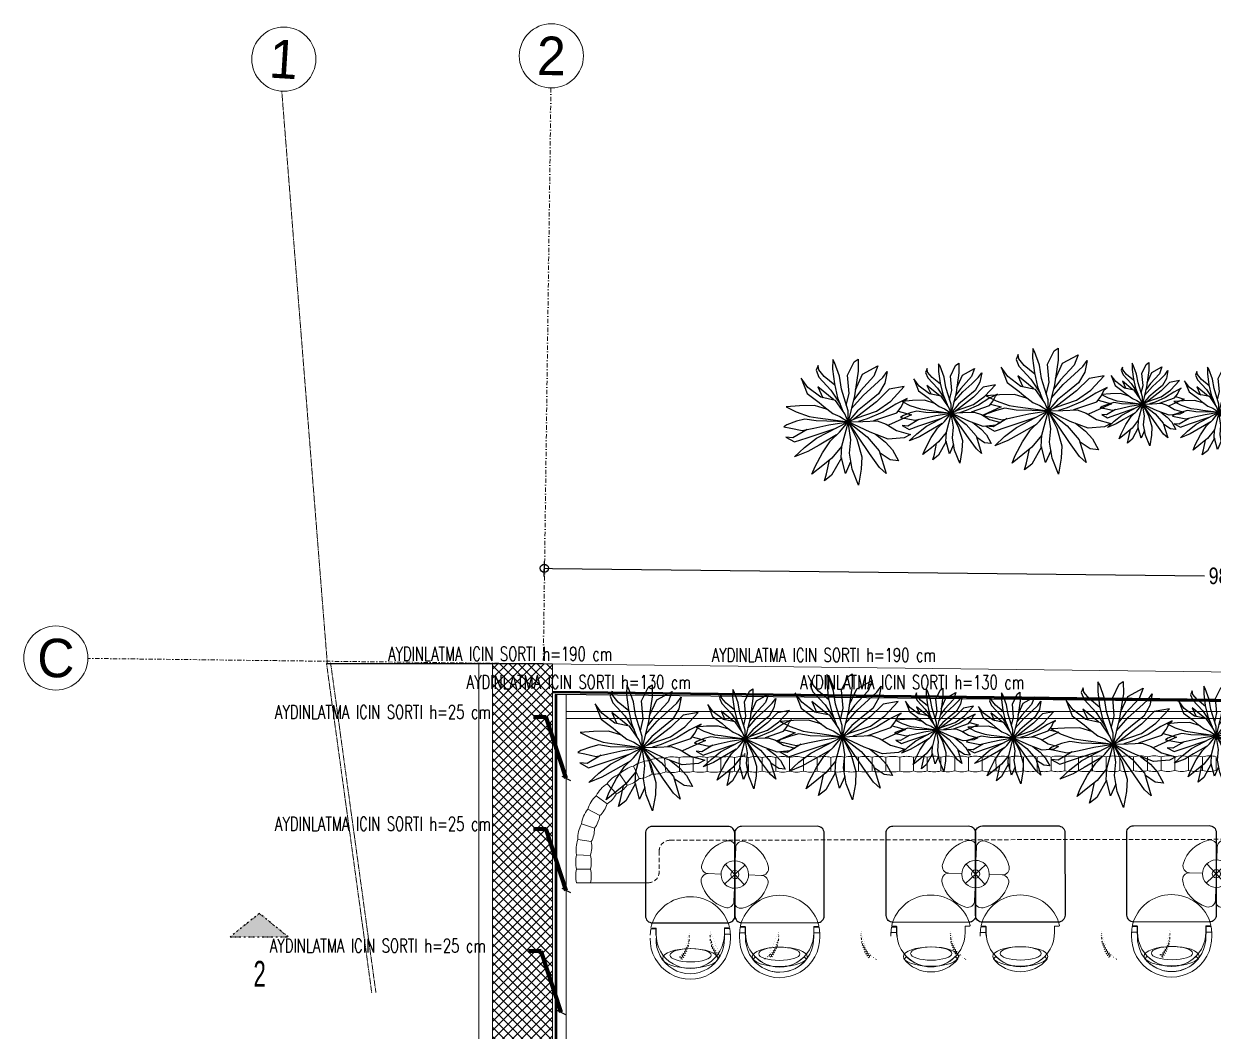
# Model space of a CAD drawing. Header units: millimetres. Extents: x 26282 to 30760, y 1404 to 4574.
# Drawn here: x 26326 to 27190, y 3307 to 4039 of the extents above; entities that cross this region are included whole.
import ezdxf
from ezdxf.enums import TextEntityAlignment as Align

# ---------------------------------------------------------------- set-up
doc = ezdxf.new("R2010")
doc.units = ezdxf.units.MM
doc.header["$LTSCALE"] = 0.25
doc.header["$PDMODE"] = 3
for name, pattern in [('DASHDOT', [25.4, 12.7, -6.35, 0, -6.35]), ('DASHED', [19.05, 12.7, -6.35]), ('DIVIDE', [1.25, 0.5, -0.25, 0, -0.25, 0, -0.25]), ('HIDDEN', [0.375, 0.25, -0.125])]:
    doc.linetypes.add(name, pattern=pattern)
for name, color, linetype, lineweight in [('AB-DUV', 4, 'Continuous', 50), ('AB-KOL', 2, 'Continuous', 30), ('AB-PER', 5, 'Continuous', 20), ('AB-TEF', 34, 'Continuous', 20), ('AKS', 252, 'Continuous', 20), ('BB-OLCUdis', 135, 'Continuous', 20), ('BB-OLCUic', 1, 'Continuous', 20), ('ELC_TEXT (3RDF)', 125, 'Continuous', 15), ('FIBROBETON', 1, 'Continuous', 18), ('FLOOR_MARBLE (3RDF)', 67, 'Continuous', 13), ('FR-detay4', 4, 'Continuous', 20), ('GRİTON-tarama', 252, 'Continuous', 20), ('MERMER GOR (3RDF)', 123, 'Continuous', 13), ('MKAK4', 10, 'DASHDOT', 20), ('Sebe - Aydınlatma', 240, 'Continuous', 18), ('Sebe - Mobilya', 11, 'Continuous', 25), ('Sebe - Mobilya Alçak', 41, 'Continuous', 20), ('SECTION LINE (3RDF)', 40, 'DIVIDE', 25)]:
    doc.layers.add(name, color=color, linetype=linetype, lineweight=lineweight)
doc.layers.add('BOYA (3RDF)', color=151, linetype='Continuous')
doc.layers.add('SIVA (3RDF)', color=181, linetype='Continuous')
doc.layers.add('yesil', color=7, linetype='Continuous', true_color=0x6e7e3e)
doc.styles.add('1-1-dim100', font='swissc.ttf', dxfattribs={"width": 0.75, "height": 25})
doc.styles.add('DR-ölçü', font='GOTHIC.TTF', dxfattribs={"width": 0.8})
doc.styles.add('K-20', font='simplex.shx', dxfattribs={"width": 0.7})
doc.styles.get("Standard").update_dxf_attribs({"font": 'arial.ttf'})
doc.dimstyles.get("Standard").update_dxf_attribs({"dimtxt": 0.18, "dimasz": 0.18, "dimexe": 0.18, "dimexo": 0.0625, "dimgap": 0.09, "dimtad": 0, "dimtih": 1, "dimtoh": 1, "dimdec": 4, "dimzin": 0, "dimdsep": 46, "dimtxsty": 'Standard', "dimcen": 0.09, "dimadec": 0, "dimazin": 0, "dimtfac": 1, "dimtdec": 4, "dimtofl": 0, "dimtmove": 0, "dimatfit": 3, "dimfxl": 1, "dimtolj": 1, "dimtzin": 0, "dimarcsym": 0})
doc.dimstyles.new('STANDARD20', dxfattribs={"dimtxt": 4, "dimasz": 2.5, "dimexe": 2.5, "dimexo": 0.1, "dimgap": 1, "dimtad": 1, "dimdec": 1, "dimdsep": 46, "dimtxsty": 'K-20', "dimblk1": 'OBLIQUE', "dimblk2": 'OBLIQUE', "dimsah": 1, "dimcen": 4.5, "dimdle": 2.5, "dimclrt": 256, "dimadec": 0, "dimazin": 0, "dimtfac": 1, "dimtdec": 1, "dimtix": 1, "dimtmove": 2, "dimatfit": 3, "dimldrblk": 'OBLIQUE', "dimfxl": 1, "dimtolj": 1, "dimarcsym": 0})
pattern_1 = [(180.408392, (3800.6457, -29855.3768), (-1.42283412, -0.83505199), [0.9525, -1.905]), (300.408392, (3800.6457, -29855.3768), (1.4345933, -0.8146845), [0.9525, -1.905]), (240.408392, (3800.6457, -29855.3768), (0.01175918, -1.64973648), [-1.905, 0.9525])]
pattern_2 = [(180.4083925, (-51304.2427, 18285.3123), (-1.422834116, -0.835051987), [0.9525, -1.905]), (300.4083925, (-51304.2427, 18285.3123), (1.434593293, -0.814684497), [0.9525, -1.905]), (240.4083925, (-51304.2427, 18285.3123), (0.011759176, -1.649736484), [-1.905, 0.9525])]

# ---------------------------------------------------------------- blocks, each defined once
blk = doc.blocks.new('_Origin')
at = {"color": 0, "linetype": 'ByBlock', "lineweight": -2}
blk.add_line((0, 0), (-1, 0), dxfattribs=at)
blk.add_circle((0, 0), 0.5, dxfattribs=at)
blk = doc.blocks.new('*D183')
at = {"layer": 'BB-OLCUdis', "color": 0, "lineweight": -2, "transparency": 16777216}
for p, q in [((26703.86, 3637.66), (26703.98, 3648.66)), ((26709.93, 3643.59), (27183.72, 3638.25)), ((27684.92, 3632.59), (27211.13, 3637.94)), ((27690.85, 3626.52), (27690.98, 3637.52))]:
    blk.add_line(p, q, dxfattribs=at)
at = {"layer": 'Defpoints', "color": 0, "transparency": 16777216}
for p in [(27690.92, 3632.52), (26703.14, 3574.21), (27690.14, 3563.08)]:
    blk.add_point(p, dxfattribs=at)
at = {"layer": 'BB-OLCUdis', "color": 0, "lineweight": -2, "transparency": 16777216, "xscale": 6, "yscale": 6, "zscale": 6}
for p, rotation in [((26703.93, 3643.66), 179.3535215837304), ((27690.92, 3632.52), 359.3535215837304)]:
    blk.add_blockref('_Origin', p, dxfattribs=dict(at, rotation=rotation))
at = {"layer": 'BB-OLCUdis', "color": 0, "transparency": 16777216, "insert": (27197.42, 3638.09), "char_height": 12, "attachment_point": 5, "style": 'DR-ölçü'}
blk.add_mtext('\\A1;987', dxfattribs=at)
blk = doc.blocks.new('_Dot')
at = {"color": 0, "linetype": 'ByBlock', "lineweight": -2}
blk.add_line((-0.5, 0), (-1, 0), dxfattribs=at)
at = {"color": 0, "linetype": 'ByBlock', "const_width": 0.5}
blk.add_lwpolyline([(-0.25, 0, 1), (0.25, 0, 1)], format="xyb", close=True, dxfattribs=at)
blk = doc.blocks.new('A$C5C8959E4')
at = {"layer": 'SECTION LINE (3RDF)', "ltscale": 25}
h = blk.add_hatch(color=256, dxfattribs=at)
h.dxf.hatch_style = 1
h.paths.add_polyline_path([(31.21, 0), (27.21, 26.62), (0, 28.41)])
at = {"layer": 'SECTION LINE (3RDF)', "ltscale": 10}
blk.add_lwpolyline([(31.21, 0), (27.21, 26.62), (0, 28.41)], close=True, dxfattribs=at)
blk = doc.blocks.new('_Oblique')
at = {"color": 0, "linetype": 'ByBlock', "lineweight": -2}
blk.add_line((-0.5, -0.5), (0.5, 0.5), dxfattribs=at)
blk = doc.blocks.new('yelpazelamba')
at = {"layer": 'Sebe - Aydınlatma'}
for p, q in [((-4.11, -9.13, -0.8), (4.13, 9.09, -0.82)), ((9.12, -4.14, -0.8), (-9.1, 4.1, -0.82))]:
    blk.add_line(p, q, dxfattribs=at)
at = {"layer": 'Sebe - Aydınlatma', "extrusion": (-0.000278133, 0.000845623, 1), "elevation": -0.81}
for points in [[(-9.35, -3.55), (-18.11, -6.85, -0.490314), (-24.85, -2.71, -0.272842), (-14.38, 20.42, -0.490314), (-6.83, 18.1), (-3.52, 9.34)], [(9.36, 3.51), (18.13, 6.81, 0.490314), (20.45, 14.37, 0.272842), (-2.69, 24.83, 0.490314), (-6.83, 18.1), (-3.52, 9.34)], [(9.36, 3.51), (18.13, 6.81, -0.490314), (24.86, 2.67, -0.272842), (14.4, -20.46, -0.490314), (6.84, -18.14), (3.54, -9.38)], [(-9.35, -3.55), (-18.11, -6.85, 0.490314), (-20.44, -14.41, 0.272842), (2.7, -24.88, 0.490314), (6.84, -18.14), (3.54, -9.38)]]:
    blk.add_lwpolyline(points, format="xyb", dxfattribs=at)
at = {"layer": 'Sebe - Aydınlatma', "extrusion": (-0.000278133, 0.000845623, 1)}
blk.add_circle((0.01, -0.02, -0.81), 10, dxfattribs=at)
at = {"layer": 'Sebe - Aydınlatma'}
blk.add_circle((0.01, -0.02, -0.81), 3, dxfattribs=at)
blk = doc.blocks.new('TREEI')
at = {"layer": 'yesil'}
for p, q in [((-0.413, 1.379), (-0.518, 1.423)), ((-0.518, 1.423), (-0.466, 1.142)), ((-0.004, 1.104), (0.048, 1.448)), ((0.048, 1.448), (0.077, 1.523)), ((0.077, 1.523), (0.124, 1.304)), ((0.451, 1.348), (0.445, 1.454)), ((0.445, 1.454), (0.515, 1.348)), ((-0.554, 1.048), (-0.951, 1.179)), ((-0.951, 1.179), (-0.811, 0.954)), ((-0.466, 1.142), (-0.267, 0.578)), ((-0.197, 1.091), (-0.413, 1.379)), ((0.124, 1.304), (0.147, 0.947)), ((0.146, 0.917), (0.352, 1.167)), ((0.48, 1.179), (0.258, 0.816)), ((0.352, 1.167), (0.451, 1.348)), ((0.515, 1.348), (0.48, 1.179)), ((0.784, 0.985), (0.901, 1.235)), ((0.901, 1.235), (0.831, 0.847)), ((-1.009, 0.885), (-1.138, 1.004)), ((-1.138, 1.004), (-1.032, 0.741)), ((-0.781, 0.741), (-1.009, 0.885)), ((-0.811, 0.954), (-0.431, 0.672)), ((-0.316, 0.715), (-0.554, 1.048)), ((-0.15, 0.66), (-0.197, 1.091)), ((0.007, 0.791), (-0.004, 1.104)), ((0.147, 0.947), (0.136, 0.609)), ((0.235, 0.578), (0.55, 0.954)), ((0.55, 0.954), (0.48, 0.672)), ((0.527, 0.697), (0.784, 0.985)), ((-1.471, 0.572), (-1.103, 0.578)), ((-1.091, 0.297), (-1.471, 0.572)), ((-1.103, 0.578), (-0.752, 0.34)), ((-1.032, 0.741), (-0.84, 0.522)), ((-0.472, 0.553), (-0.781, 0.741)), ((-0.431, 0.672), (-0.232, 0.491)), ((-0.267, 0.578), (0.001, -0.001)), ((-0.035, 0.403), (-0.15, 0.66)), ((-0.051, 0.259), (0.007, 0.791)), ((0.136, 0.609), (0.072, 0.273)), ((0.258, 0.816), (0.104, 0.449)), ((0.194, 0.559), (0.527, 0.697)), ((0.591, 0.584), (0.498, 0.466)), ((0.831, 0.847), (0.591, 0.584)), ((0.708, 0.534), (1.065, 0.597)), ((1.065, 0.597), (1.38, 0.634)), ((1.38, 0.634), (1.17, 0.466)), ((-1.406, 0.24), (-1.482, 0.284)), ((-1.482, 0.284), (-1.196, 0.203)), ((-0.711, 0.121), (-1.091, 0.297)), ((-0.84, 0.522), (-0.536, 0.359)), ((-0.752, 0.34), (-0.136, 0.035)), ((-0.536, 0.359), (-0.273, 0.215)), ((-0.136, 0.295), (-0.472, 0.553)), ((0.042, 0.203), (0.194, 0.559)), ((0.498, 0.466), (0.317, 0.265)), ((0.422, 0.382), (0.708, 0.534)), ((0.883, 0.303), (0.685, 0.234)), ((1.17, 0.466), (0.883, 0.303)), ((-1.217, 0.03), (-1.511, -0.117)), ((-1.307, 0.109), (-1.406, 0.24)), ((-1.179, -0.004), (-1.307, 0.109)), ((-1.196, 0.203), (-0.857, 0.071)), ((-0.857, 0.071), (-0.46, -0.016)), ((-0.203, 0.052), (-0.711, 0.121)), ((-0.273, 0.215), (0.001, -0.001)), ((0.001, -0.001), (-0.203, 0.052)), ((0.001, -0.001), (-0.051, 0.259)), ((0.001, -0.001), (0.042, 0.203)), ((0.51, 0.171), (0.001, -0.001)), ((0.171, 0.165), (0.001, -0.001)), ((0.001, -0.001), (0.743, 0.165)), ((0.463, 0.015), (0.001, -0.001)), ((0.317, 0.265), (0.171, 0.165)), ((0.825, 0.009), (0.463, 0.015)), ((0.685, 0.234), (0.51, 0.171)), ((0.743, 0.165), (1, 0.259)), ((1.111, 0.002), (0.825, 0.009)), ((0.989, 0.005), (1.357, -0.123)), ((1, 0.259), (1.205, 0.246)), ((1.363, 0.109), (1.111, 0.002)), ((1.205, 0.246), (1.444, 0.209)), ((1.52, 0.171), (1.363, 0.109)), ((1.444, 0.209), (1.52, 0.171)), ((-1.511, -0.117), (-0.933, -0.254)), ((-0.606, -0.085), (-1.179, -0.004)), ((-0.881, -0.223), (-1.091, -0.417)), ((-0.682, -0.104), (-0.881, -0.223)), ((-0.349, -0.054), (-0.682, -0.104)), ((-0.472, -0.342), (0.001, -0.001)), ((-0.46, -0.016), (-0.248, -0.04)), ((0.001, -0.001), (-0.378, -0.43)), ((-0.361, -0.836), (0.001, -0.001)), ((0.001, -0.001), (-0.349, -0.054)), ((0.001, -0.001), (-0.127, -0.442)), ((0.019, -0.43), (0.001, -0.001)), ((0.001, -0.001), (0.264, -0.542)), ((0.247, -0.204), (0.001, -0.001)), ((0.808, -0.242), (0.001, -0.001)), ((0.492, -0.361), (0.247, -0.204)), ((1.024, -0.185), (0.308, -0.092)), ((0.325, -0.254), (0.778, -0.411)), ((1.129, -0.404), (0.808, -0.242)), ((1.339, -0.229), (1.024, -0.185)), ((1.52, -0.079), (1.339, -0.229)), ((1.357, -0.123), (1.52, -0.079)), ((-1.091, -0.417), (-1.406, -0.573)), ((-0.863, -0.58), (-0.472, -0.342)), ((-0.586, -0.411), (-0.781, -0.636)), ((-0.378, -0.43), (-0.6, -0.818)), ((-0.127, -0.442), (-0.168, -0.874)), ((0.107, -0.736), (0.019, -0.43)), ((0.323, -0.805), (0.253, -0.53)), ((0.264, -0.542), (0.539, -0.774)), ((0.737, -0.605), (0.492, -0.361)), ((0.778, -0.411), (1.07, -0.511)), ((1.07, -0.511), (1.403, -0.573)), ((1.403, -0.573), (1.129, -0.404)), ((-1.406, -0.573), (-1.243, -0.623)), ((-1.243, -0.623), (-0.863, -0.58)), ((-0.781, -0.636), (-0.91, -0.849)), ((-0.6, -0.818), (-0.659, -1.375)), ((-0.53, -1.206), (-0.361, -0.836)), ((0.118, -1.118), (0.107, -0.736)), ((0.293, -1.193), (0.317, -0.805)), ((0.317, -0.805), (0.621, -1.168)), ((0.539, -0.774), (0.784, -0.905)), ((0.737, -1.112), (0.609, -0.811)), ((0.971, -0.893), (0.737, -0.605)), ((-0.91, -0.849), (-1.003, -1.131)), ((-1.003, -1.131), (-0.811, -1.074)), ((-0.811, -1.074), (-0.612, -0.874)), ((-0.168, -0.874), (-0.098, -1.162)), ((0.042, -1.525), (0.118, -1.118)), ((0.118, -0.943), (0.293, -1.193)), ((0.813, -1.268), (0.737, -1.112)), ((0.784, -0.905), (1.076, -1.055)), ((1.076, -1.055), (0.971, -0.893)), ((-0.659, -1.375), (-0.53, -1.206)), ((-0.098, -1.162), (0.042, -1.525)), ((0.621, -1.168), (0.813, -1.268))]:
    blk.add_line(p, q, dxfattribs=at)

msp = doc.modelspace()

# ---------------------------------------------------------------- hatches: boundary and pattern name
at = {"layer": 'GRİTON-tarama'}
h = msp.add_hatch(dxfattribs=at)
h.set_pattern_fill('ANSI37', color=256, scale=1.5, angle=1080, style=0)
h.set_pattern_definition([(45, (-24072.0165, -2102.725), (-3.36759605, 3.36759605), []), (135, (-24072.0165, -2102.725), (-3.36759605, -3.36759605), [])])
h.paths.add_polyline_path([(26709.73, 3574.277), (26666.318, 3574.277), (26666.318, 2743.39), (26709.73, 2743.39)])
at = {"layer": 'Sebe - Mobilya Alçak', "ltscale": 0.1, "extrusion": (0.031011, -0.00017087, 0.999519)}
h = msp.add_hatch(dxfattribs=at)
h.set_pattern_fill('HONEY', color=256, scale=0.3, angle=-179.591608, style=0)
h.set_pattern_definition(pattern_1)
edge = h.paths.add_edge_path()
edge.add_line((3507.922, -26823.832), (3509.868, -26825.75))
edge.add_arc((3526.848, -26841.298), 23.023, -271.610723, -222.479093, ccw=False)
edge.add_arc((3524.474, -26844.929), 26.815, -276.467946, -231.88338)
h = msp.add_hatch(dxfattribs=at)
h.set_pattern_fill('HONEY', color=256, scale=0.3, angle=-179.591608, style=0)
h.set_pattern_definition(pattern_1)
edge = h.paths.add_edge_path()
edge.add_arc((3527.503, -26843.305), 24.717, -148.1431, -134.869029)
edge.add_arc((3526.875, -26845.09), 23.023, -136.990721, -136.89682, ccw=False)
edge.add_arc((3535.073, -26837.443), 34.234, -146.497134, -136.990721, ccw=False)
edge.add_line((3506.527, -26856.339), (3506.509, -26856.35))
edge = h.paths.add_edge_path()
edge.add_line((3510.23, -26860.997), (3508.366, -26862.888))
edge.add_arc((3524.385, -26841.99), 26.331, -127.472912, -82.439438)
edge.add_arc((3526.875, -26845.09), 23.023, -136.2987, -87.572492, ccw=False)
h = msp.add_hatch(dxfattribs=at)
h.set_pattern_fill('HONEY', color=256, scale=0.3, angle=-179.591608, style=0)
h.set_pattern_definition([(180.4083925, (-51305.5009, 18460.05915), (-1.422834116, -0.835051987), [0.9525, -1.905]), (300.4083925, (-51305.5009, 18460.05915), (1.434593293, -0.814684497), [0.9525, -1.905]), (240.4083925, (-51305.5009, 18460.05915), (0.011759176, -1.649736484), [-1.905, 0.9525])])
edge = h.paths.add_edge_path()
edge.add_arc((3528.296, -26952.838), 24.717, 135.685814, 148.959884, ccw=False)
edge.add_arc((3527.643, -26951.062), 23.023, 137.713605, 137.807506)
edge.add_arc((3535.949, -26958.592), 34.234, 137.807506, 147.313919)
edge.add_line((3507.136, -26940.104), (3507.118, -26940.093))
edge = h.paths.add_edge_path()
edge.add_line((3510.773, -26935.394), (3508.882, -26933.53))
edge.add_arc((3525.198, -26954.197), 26.331, 83.256222, 128.289697, ccw=False)
edge.add_arc((3527.643, -26951.062), 23.023, 88.389277, 137.115485)
h = msp.add_hatch(dxfattribs=at)
h.set_pattern_fill('HONEY', color=256, scale=0.3, angle=-179.591608, style=0)
h.set_pattern_definition([(180.4083925, (-51305.0376, 18395.0608), (-1.422834116, -0.835051987), [0.9525, -1.905]), (300.4083925, (-51305.0376, 18395.0608), (1.434593293, -0.814684497), [0.9525, -1.905]), (240.4083925, (-51305.0376, 18395.0608), (0.011759176, -1.649736484), [-1.905, 0.9525])])
edge = h.paths.add_edge_path()
edge.add_arc((3528.759, -27017.837), 24.717, 135.685814, 148.959884, ccw=False)
edge.add_arc((3528.106, -27016.06), 23.023, 137.713605, 137.807506)
edge.add_arc((3536.412, -27023.59), 34.234, 137.807506, 147.313919)
edge.add_line((3507.6, -27005.102), (3507.582, -27005.092))
edge = h.paths.add_edge_path()
edge.add_line((3511.237, -27000.393), (3509.346, -26998.528))
edge.add_arc((3525.661, -27019.195), 26.331, 83.256222, 128.289697, ccw=False)
edge.add_arc((3528.106, -27016.06), 23.023, 88.389277, 137.115485)
h = msp.add_hatch(dxfattribs=at)
h.set_pattern_fill('HONEY', color=256, scale=0.3, angle=-179.591608, style=0)
h.set_pattern_definition(pattern_2)
edge = h.paths.add_edge_path()
edge.add_arc((3529.554, -27127.585), 24.717, 135.685814, 148.959884, ccw=False)
edge.add_arc((3528.901, -27125.809), 23.023, 137.713605, 137.807506)
edge.add_arc((3537.207, -27133.338), 34.234, 137.807506, 147.313919)
edge.add_line((3508.394, -27114.851), (3508.377, -27114.84))
edge = h.paths.add_edge_path()
edge.add_line((3512.031, -27110.141), (3510.14, -27108.277))
edge.add_arc((3526.456, -27128.944), 26.331, 83.256222, 128.289697, ccw=False)
edge.add_arc((3528.901, -27125.809), 23.023, 88.389277, 137.115485)
h = msp.add_hatch(dxfattribs=at)
h.set_pattern_fill('HONEY', color=256, scale=0.3, angle=-179.591608, style=0)
h.set_pattern_definition(pattern_2)
edge = h.paths.add_edge_path()
edge.add_line((3510.253, -27147.335), (3512.171, -27145.389))
edge.add_arc((3528.928, -27129.601), 23.023, 223.295878, 272.427508)
edge.add_arc((3526.503, -27126.004), 26.815, 232.700165, 277.284731, ccw=False)
h = msp.add_hatch(dxfattribs=at)
h.set_pattern_fill('HONEY', color=256, scale=0.3, angle=-179.591608, style=0)
h.set_pattern_definition([(180.4083925, (-51307.7242, 18634.7991), (-1.422834116, -0.835051987), [0.9525, -1.905]), (300.4083925, (-51307.7242, 18634.7991), (1.434593293, -0.814684497), [0.9525, -1.905]), (240.4083925, (-51307.7242, 18634.7991), (0.011759176, -1.649736484), [-1.905, 0.9525])])
edge = h.paths.add_edge_path()
edge.add_line((3506.772, -26797.848), (3508.69, -26795.902))
edge.add_arc((3525.446, -26780.114), 23.023, 223.295878, 272.427508)
edge.add_arc((3523.021, -26776.517), 26.815, 232.700165, 277.284731, ccw=False)

# ---------------------------------------------------------------- linework, layer by layer
at = {"layer": 'AB-DUV'}
msp.add_line((26709.73, 3553.887), (27244.361, 3547.477), dxfattribs=at)
at = {"layer": 'AB-KOL'}
msp.add_line((26545.644, 3574.451), (26703.142, 3574.212), dxfattribs=at)
at = {"layer": 'AB-PER'}
msp.add_lwpolyline([(26666.318, 3574.277), (26709.73, 3574.277), (26709.73, 2743.39), (26666.318, 2743.39)], close=True, dxfattribs=at)
at = {"layer": 'AB-TEF', "linetype": 'HIDDEN', "ltscale": 10}
for p, q in [((26545.644, 3574.451), (26578.533, 3335.021)), ((26548.616, 3574.859), (26581.505, 3335.429))]:
    msp.add_line(p, q, dxfattribs=at)
at = {"layer": 'AKS', "ltscale": 0.01}
for centre in [(26514.559, 4013.541), (26514.559, 4013.541), (26514.559, 4013.541), (26514.559, 4013.541), (26709.035, 4015.903), (26709.035, 4015.903), (26348.947, 3578.457), (26348.947, 3578.457), (26348.947, 3578.457), (26348.947, 3578.457)]:
    msp.add_circle(centre, 23.314, dxfattribs=at)
at = {"layer": 'BB-OLCUic', "linetype": 'HIDDEN', "ltscale": 10}
msp.add_line((26546.185, 3574.748), (26513.104, 3990.273), dxfattribs=at)
at = {"layer": 'BOYA (3RDF)'}
msp.add_line((26712.73, 3551.352), (26712.73, 2756.39), dxfattribs=at)
at = {"layer": 'FIBROBETON', "extrusion": (0.034218, 0.009455, 0.99937)}
for p, q in [((26849.599, 3506.945, -2.541), (26849.495, 3509.442, -2.561)), ((26849.557, 3507.944, -2.549), (26847.061, 3507.839, -2.463))]:
    msp.add_line(p, q, dxfattribs=at)
at = {"layer": 'FLOOR_MARBLE (3RDF)', "ltscale": 0.25}
for p, q in [((27244.263, 3539.486), (26719.73, 3539.486)), ((27644.277, 3534.594), (26719.73, 3534.486))]:
    msp.add_line(p, q, dxfattribs=at)
at = {"layer": 'FR-detay4'}
msp.add_line((27244.608, 3567.623), (26703.143, 3574.262), dxfattribs=at)
at = {"layer": 'MERMER GOR (3RDF)'}
msp.add_line((26719.73, 3551.863), (26719.73, 2758.39), dxfattribs=at)
msp.add_lwpolyline([(26656.318, 2743.39), (26656.318, 3574.277)], dxfattribs=at)
at = {"layer": 'MKAK4', "lineweight": 0}
for p, q in [((26708.724, 3992.592), (26703.142, 3574.212)), ((26703.142, 3574.212), (26372.259, 3578.178))]:
    msp.add_line(p, q, dxfattribs=at)
at = {"layer": 'Sebe - Mobilya', "ltscale": 0.1, "extrusion": (0.031011, -0.00017087, 0.999519)}
for points, elevation in [([(3533.573, -26750.652), (3533.965, -26805.65, 0.4142136), (3539.001, -26810.614), (3598.999, -26810.187, 0.4142136), (3603.963, -26805.151), (3603.571, -26750.153, 0.4142136), (3598.536, -26745.188), (3538.537, -26745.616, 0.4142136)], 824.865), ([(3534.037, -26815.65), (3534.429, -26870.648, 0.4142136), (3539.464, -26875.613), (3599.463, -26875.185, 0.4142136), (3604.427, -26870.15), (3604.035, -26815.151, 0.4142136), (3598.999, -26810.187), (3539.001, -26810.614, 0.4142136)], 824.865), ([(3535.223, -26980.397), (3534.831, -26925.398, -0.4142136), (3539.796, -26920.363), (3599.794, -26919.935, -0.4142136), (3604.83, -26924.899), (3605.222, -26979.898, -0.4142136), (3600.257, -26984.934), (3540.259, -26985.361, -0.4142136)], 832.975), ([(3535.687, -27045.395), (3535.295, -26990.397, -0.4142136), (3540.259, -26985.361), (3600.257, -26984.934, -0.4142136), (3605.293, -26989.898), (3605.685, -27044.896, -0.4142136), (3600.721, -27049.932), (3540.722, -27050.36, -0.4142136)], 832.975), ([(3536.482, -27155.144), (3536.09, -27100.145, -0.4142136), (3541.054, -27095.11), (3601.052, -27094.682, -0.4142136), (3606.088, -27099.646), (3606.48, -27154.645, -0.4142136), (3601.516, -27159.68), (3541.517, -27160.108, -0.4142136)], 841.085)]:
    msp.add_lwpolyline(points, format="xyb", close=True, dxfattribs=dict(at, elevation=elevation))
at = {"layer": 'Sebe - Mobilya Alçak', "ltscale": 0.1, "extrusion": (0.031011, -0.00017087, 0.999519)}
for p, q in [((26822.14, 3506.127, -6.192), (26822.156, 3496.126, -6.194)), ((26862.14, 3506.193, -6.08), (26862.156, 3496.193, -6.083)), ((26912.134, 3506.277, -5.941), (26912.15, 3496.276, -5.943)), ((26962.133, 3506.36, -5.801), (26962.15, 3496.36, -5.803)), ((27022.123, 3506.458, -5.971), (27022.139, 3496.459, -5.973)), ((27162.121, 3506.693, -5.242), (27162.137, 3496.693, -5.244))]:
    msp.add_line(p, q, dxfattribs=at)
at = {"layer": 'Sebe - Mobilya Alçak', "ltscale": 0.1, "extrusion": (-0.0366, -0.00028354, 0.99933)}
for p, q in [((27022.12, 3506.46, -5.633), (27022.138, 3496.46, -5.635)), ((27072.115, 3506.543, -5.493), (27072.132, 3496.543, -5.495)), ((27122.114, 3506.626, -5.353), (27122.131, 3496.626, -5.356))]:
    msp.add_line(p, q, dxfattribs=at)
at = {"layer": 'Sebe - Mobilya Alçak', "extrusion": (-0.002804, 0.00452, 0.999986)}
for points, elevation in [([(26779.685, 3504.157), (26782.167, 3494.498, -0.133849), (26772.729, 3491.212), (26768.686, 3500.308, -0.1277605), (26779.685, 3504.157, -1)], -65.59), ([(26791.075, 3506.12), (26792.022, 3496.192, -0.133849), (26782.169, 3494.516), (26779.685, 3504.157, -0.1278719), (26791.075, 3506.12, -1)], -65.59), ([(26801.795, 3506.422), (26802.027, 3496.427, -0.133849), (26792.036, 3496.193), (26791.075, 3506.12, -0.1299522), (26801.791, 3506.423, -1)], -65.59), ([(26812.011, 3506.441), (26812.027, 3496.443, -0.133849), (26802.033, 3496.425), (26801.791, 3506.423, -0.1311257), (26812.007, 3506.442, -1)], -65.928), ([(26822.011, 3506.458), (26822.027, 3496.46, -0.133849), (26812.033, 3496.442), (26812.017, 3506.442, -0.1337941), (26822.007, 3506.459, -1)], -65.928), ([(26822.017, 3506.458), (26822.033, 3496.46, -0.133849), (26812.039, 3496.442), (26812.022, 3506.442, -0.1337941), (26822.013, 3506.459, -1)], -65.928), ([(26832.011, 3506.474), (26832.027, 3496.476, -0.133849), (26822.033, 3496.459), (26822.017, 3506.459, -0.1337941), (26832.007, 3506.475, -1)], -65.928), ([(26842.011, 3506.491), (26842.027, 3496.493, -0.133849), (26832.033, 3496.475), (26832.017, 3506.475, -0.1337941), (26842.007, 3506.492, -1)], -65.928), ([(26852.011, 3506.508), (26852.027, 3496.51, -0.133849), (26842.033, 3496.492), (26842.016, 3506.492, -0.1337941), (26852.007, 3506.509, -1)], -65.928), ([(26862.016, 3506.524), (26862.033, 3496.526, -0.133849), (26852.039, 3496.509), (26852.022, 3506.509, -0.1337941), (26862.012, 3506.525, -1)], -65.928), ([(26872.005, 3506.541), (26872.022, 3496.543, -0.133849), (26862.027, 3496.525), (26862.011, 3506.525, -0.1337941), (26872.001, 3506.542, -1)], -65.928), ([(26882.005, 3506.558), (26882.022, 3496.56, -0.133849), (26872.027, 3496.542), (26872.011, 3506.542, -0.1337941), (26882.001, 3506.559, -1)], -65.928), ([(26892.005, 3506.574), (26892.022, 3496.576, -0.133849), (26882.027, 3496.559), (26882.011, 3506.559, -0.1337941), (26892.001, 3506.575, -1)], -65.928), ([(26902.005, 3506.591), (26902.022, 3496.593, -0.133849), (26892.027, 3496.575), (26892.011, 3506.575, -0.1337941), (26902.001, 3506.592, -1)], -65.928), ([(26912.011, 3506.608), (26912.027, 3496.61, -0.133849), (26902.033, 3496.592), (26902.016, 3506.592, -0.1337941), (26912.007, 3506.609, -1)], -65.928), ([(26922.005, 3506.624), (26922.022, 3496.626, -0.133849), (26912.027, 3496.609), (26912.011, 3506.609, -0.1337941), (26922.001, 3506.625, -1)], -65.928), ([(26932.005, 3506.641), (26932.022, 3496.643, -0.133849), (26922.027, 3496.625), (26922.011, 3506.625, -0.1337941), (26932.001, 3506.642, -1)], -65.928), ([(26942.005, 3506.658), (26942.022, 3496.66, -0.133849), (26932.027, 3496.642), (26932.011, 3506.642, -0.1337941), (26942.001, 3506.659, -1)], -65.928), ([(26952.005, 3506.674), (26952.022, 3496.676, -0.133849), (26942.027, 3496.659), (26942.011, 3506.659, -0.1337941), (26952.001, 3506.675, -1)], -65.928), ([(26962.011, 3506.691), (26962.027, 3496.693, -0.133849), (26952.033, 3496.675), (26952.016, 3506.675, -0.1337941), (26962.007, 3506.692, -1)], -65.928), ([(26971.999, 3506.708), (26972.016, 3496.71, -0.133849), (26962.022, 3496.692), (26962.005, 3506.692, -0.1337941), (26971.995, 3506.709, -1)], -65.928), ([(26981.999, 3506.724), (26982.016, 3496.726, -0.133849), (26972.022, 3496.709), (26972.005, 3506.709, -0.1337941), (26981.995, 3506.725, -1)], -65.928), ([(26991.999, 3506.741), (26992.016, 3496.743, -0.133849), (26982.022, 3496.725), (26982.005, 3506.725, -0.1337941), (26991.995, 3506.742, -1)], -65.928), ([(27001.999, 3506.758), (27002.016, 3496.76, -0.133849), (26992.022, 3496.742), (26992.005, 3506.742, -0.1337941), (27001.995, 3506.759, -1)], -65.928), ([(27012.005, 3506.774), (27012.021, 3496.776, -0.133849), (27002.027, 3496.759), (27002.011, 3506.759, -0.1337941), (27012.001, 3506.775, -1)], -65.928), ([(27021.999, 3506.791), (27022.016, 3496.793, -0.133849), (27012.021, 3496.775), (27012.005, 3506.775, -0.1337941), (27021.995, 3506.792, -1)], -65.928), ([(27021.999, 3506.791), (27022.016, 3496.793, 0.133849), (27032.01, 3496.809), (27031.993, 3506.809, 0.1337941), (27022.003, 3506.792, 1)], -65.928), ([(27032.005, 3506.808), (27032.021, 3496.81, 0.133849), (27042.016, 3496.825), (27041.999, 3506.825, 0.1337941), (27032.009, 3506.809, 1)], -65.928), ([(27042.005, 3506.824), (27042.021, 3496.826, 0.133849), (27052.016, 3496.842), (27051.999, 3506.842, 0.1337941), (27042.009, 3506.825, 1)], -65.928), ([(27051.999, 3506.842), (27052.016, 3496.844, 0.133849), (27062.01, 3496.86), (27061.993, 3506.86, 0.1337941), (27052.003, 3506.843, 1)], -65.928), ([(27062.005, 3506.858), (27062.021, 3496.86, 0.133849), (27072.016, 3496.875), (27071.999, 3506.875, 0.1337941), (27062.009, 3506.859, 1)], -65.928), ([(27071.993, 3506.874), (27072.01, 3496.876, 0.133849), (27082.004, 3496.892), (27081.988, 3506.892, 0.1337941), (27071.997, 3506.875, 1)], -65.928), ([(27081.999, 3506.891), (27082.016, 3496.893, 0.133849), (27092.01, 3496.909), (27091.993, 3506.909, 0.1337941), (27082.003, 3506.892, 1)], -65.928), ([(27091.999, 3506.908), (27092.016, 3496.91, 0.133849), (27102.01, 3496.925), (27101.993, 3506.925, 0.1337941), (27092.003, 3506.909, 1)], -65.928), ([(27101.999, 3506.924), (27102.016, 3496.926, 0.133849), (27112.01, 3496.942), (27111.993, 3506.942, 0.1337941), (27102.003, 3506.925, 1)], -65.928), ([(27111.999, 3506.941), (27112.016, 3496.943, 0.133849), (27122.01, 3496.959), (27121.993, 3506.959, 0.1337941), (27112.003, 3506.942, 1)], -65.928), ([(27131.993, 3506.974), (27132.01, 3496.976, -0.133849), (27122.016, 3496.959), (27121.999, 3506.959, -0.1337941), (27131.989, 3506.975, -1)], -65.928), ([(27141.993, 3506.991), (27142.01, 3496.993, -0.133849), (27132.016, 3496.975), (27131.999, 3506.975, -0.1337941), (27141.989, 3506.992, -1)], -65.928), ([(27151.993, 3507.007), (27152.01, 3497.01, -0.133849), (27142.016, 3496.992), (27141.999, 3506.992, -0.1337941), (27151.989, 3507.009, -1)], -65.928), ([(27161.999, 3507.024), (27162.015, 3497.026, -0.133849), (27152.021, 3497.009), (27152.005, 3507.009, -0.1337941), (27161.995, 3507.025, -1)], -65.928), ([(27171.987, 3507.041), (27172.004, 3497.043, -0.133849), (27162.01, 3497.025), (27161.993, 3507.025, -0.1337941), (27171.983, 3507.042, -1)], -65.928), ([(27181.987, 3507.057), (27182.004, 3497.06, -0.133849), (27172.01, 3497.042), (27171.993, 3507.042, -0.1337941), (27181.983, 3507.059, -1)], -65.928), ([(27191.987, 3507.074), (27192.004, 3497.076, -0.133849), (27182.01, 3497.059), (27181.993, 3507.059, -0.1337941), (27191.983, 3507.075, -1)], -65.928), ([(26758.454, 3494.678), (26763.975, 3486.386, -0.133849), (26756.159, 3480.157), (26749.337, 3487.424, -0.1275543), (26758.454, 3494.678, -1)], -65.59), ([(26758.454, 3494.678), (26763.975, 3486.386, 0.133849), (26772.738, 3491.191), (26768.686, 3500.308, 0.1267359), (26758.454, 3494.678, 1)], -65.59), ([(26741.516, 3478.778), (26749.447, 3472.75, 0.133849), (26756.158, 3480.156), (26749.337, 3487.424, 0.1275871), (26741.516, 3478.778, 1)], -65.59), ([(26741.516, 3478.778), (26749.447, 3472.75, -0.133849), (26744.104, 3464.304), (26735.277, 3468.934, -0.1275732), (26741.516, 3478.778, -1)], -65.59), ([(26730.727, 3458.216), (26740.192, 3455.107, 0.133849), (26744.104, 3464.304), (26735.277, 3468.934, 0.1210767), (26730.728, 3458.22, 1)], -65.59), ([(26730.727, 3458.216), (26740.192, 3455.107, -0.133849), (26737.881, 3445.384), (26728.028, 3446.873, -0.1146814), (26730.725, 3458.212, -1)], -65.59), ([(26727.236, 3435.738), (26737.214, 3435.412, 0.133849), (26737.881, 3445.384), (26728.028, 3446.873, 0.1216756), (26727.236, 3435.738, 1)], -65.59), ([(26727.236, 3435.738), (26737.231, 3435.412, -0.133849), (26737.249, 3425.417), (26727.249, 3425.401, -0.1297886), (26727.236, 3435.738, -1)], -65.59), ([(26727.267, 3415.406), (26737.265, 3415.423, 0.133849), (26737.249, 3425.417), (26727.249, 3425.401, 0.1337941), (26727.266, 3415.41, 1)], -65.59)]:
    msp.add_lwpolyline(points, format="xyb", dxfattribs=dict(at, elevation=elevation))
at = {"layer": 'Sebe - Mobilya Alçak', "color": 8, "linetype": 'DASHED', "extrusion": (-0.002804, 0.00452, 0.999986), "elevation": -65.59}
msp.add_lwpolyline([(27606.892, 3416.865), (27604.894, 3416.862, -0.4142136), (27596.88, 3424.849), (27596.855, 3439.732, 0.4142136), (27588.842, 3447.719), (26795.215, 3446.403, 0.4142136), (26787.228, 3438.39), (26787.253, 3423.506, -0.4142136), (26779.266, 3415.493), (26777.265, 3415.49)], format="xyb", dxfattribs=at)
at = {"layer": 'Sebe - Mobilya Alçak', "extrusion": (-0.002804, 0.00452, 0.999986), "elevation": -65.59}
msp.add_lwpolyline([(26777.265, 3415.49), (26737.265, 3415.423)], dxfattribs=at)
at = {"layer": 'Sebe - Mobilya Alçak', "ltscale": 0.1, "extrusion": (0.031011, -0.00017087, 0.999519)}
for points, elevation in [([(3524.574, -26749.036), (3529.279, -26749.503), (3529.305, -26753.201), (3524.604, -26753.235)], 824.865), ([(3524.99, -26807.409), (3529.688, -26806.875), (3529.662, -26803.177), (3524.96, -26803.211)], 824.865), ([(3526.002, -26814.012), (3530.707, -26814.479), (3530.734, -26818.177), (3526.032, -26818.211)], 824.865), ([(3526.418, -26872.385), (3531.116, -26871.851), (3531.09, -26868.153), (3526.388, -26868.187)], 824.865), ([(3526.797, -26923.776), (3531.502, -26924.243), (3531.529, -26927.941), (3526.827, -26927.975)], 832.975), ([(3527.261, -26988.775), (3531.966, -26989.241), (3531.992, -26992.939), (3527.291, -26992.973)], 832.975), ([(3528.055, -27098.523), (3532.761, -27098.99), (3532.787, -27102.688), (3528.085, -27102.721)], 841.085), ([(3528.472, -27156.896), (3533.169, -27156.362), (3533.143, -27152.664), (3528.442, -27152.698)], 841.085)]:
    msp.add_lwpolyline(points, dxfattribs=dict(at, elevation=elevation))
for points, elevation in [([(3529.784, -26750.135), (3529.803, -26752.857, -0.4142136), (3529.307, -26753.36), (3525.352, -26753.388)], 824.865), ([(3530.183, -26806.236), (3530.164, -26803.514, 0.4142136), (3529.661, -26803.018), (3525.706, -26803.046)], 824.865), ([(3531.212, -26815.111), (3531.231, -26817.833, -0.4142136), (3530.735, -26818.336), (3526.78, -26818.364)], 824.865), ([(3531.612, -26871.212), (3531.592, -26868.49, 0.4142136), (3531.089, -26867.994), (3527.134, -26868.022)], 824.865), ([(3532.007, -26924.875), (3532.026, -26927.597, -0.4142136), (3531.53, -26928.1), (3527.575, -26928.128)], 832.975), ([(3532.407, -26980.976), (3532.387, -26978.254, 0.4142136), (3531.884, -26977.758), (3527.929, -26977.786)], 832.975), ([(3532.47, -26989.873), (3532.49, -26992.595, -0.4142136), (3531.993, -26993.099), (3528.039, -26993.127)], 832.975), ([(3532.87, -27045.974), (3532.851, -27043.253, 0.4142136), (3532.347, -27042.756), (3528.392, -27042.785)], 832.975), ([(3533.265, -27099.622), (3533.284, -27102.344, -0.4142136), (3532.788, -27102.847), (3528.833, -27102.875)], 841.085), ([(3533.665, -27155.723), (3533.646, -27153.001, 0.4142136), (3533.142, -27152.505), (3529.187, -27152.533)], 841.085), ([(3522.933, -26807.424), (3525.09, -26807.408, 0.4142136), (3525.587, -26806.905), (3525.564, -26803.706, 0.4074513), (3525.072, -26803.21), (3522.794, -26803.058)], 824.865), ([(3523.945, -26814.027), (3526.102, -26814.012, -0.4142136), (3526.606, -26814.508), (3526.629, -26817.706, -0.4074513), (3526.144, -26818.21), (3523.869, -26818.394)], 824.865), ([(3524.362, -26872.399), (3526.518, -26872.384, 0.4142136), (3527.015, -26871.881), (3526.992, -26868.682, 0.4074513), (3526.5, -26868.186), (3524.223, -26868.034)], 824.865), ([(3524.74, -26923.791), (3526.897, -26923.776, -0.4142136), (3527.401, -26924.272), (3527.424, -26927.47, -0.4074513), (3526.939, -26927.974), (3524.664, -26928.158)], 832.975), ([(3525.204, -26988.789), (3527.361, -26988.774, -0.4142136), (3527.864, -26989.27), (3527.887, -26992.469, -0.4074513), (3527.402, -26992.972), (3525.127, -26993.156)], 832.975), ([(3525.999, -27098.538), (3528.156, -27098.523, -0.4142136), (3528.659, -27099.019), (3528.682, -27102.217, -0.4074513), (3528.197, -27102.721), (3525.922, -27102.905)], 841.085), ([(3526.415, -27156.91), (3528.572, -27156.895, 0.4142136), (3529.068, -27156.391), (3529.045, -27153.193, 0.4074513), (3528.553, -27152.697), (3526.276, -27152.545)], 841.085), ([(3507.73, -26862.929), (3509.54, -26861.093, -0.4195859), (3509.171, -26825.659), (3507.322, -26823.836, 0.4767929), (3507.73, -26862.929, 1.9123936)], 824.865), ([(3508.245, -26933.498), (3510.081, -26935.308, 0.4195859), (3510.218, -26970.743), (3508.395, -26972.593, -0.4767929), (3508.245, -26933.498, -1.9123936)], 832.975), ([(3508.709, -26998.496), (3510.545, -27000.306, 0.4195859), (3510.681, -27035.742), (3508.858, -27037.591, -0.4767929), (3508.709, -26998.496, -1.9123936)], 832.975), ([(3509.503, -27108.245), (3511.34, -27110.055, 0.4195859), (3511.476, -27145.49), (3509.653, -27147.339, -0.4767929), (3509.503, -27108.245, -1.9123936)], 841.085)]:
    msp.add_lwpolyline(points, format="xyb", dxfattribs=dict(at, elevation=elevation))
at = {"layer": 'Sebe - Mobilya Alçak', "ltscale": 0.1, "extrusion": (0.030996, 0.009319, 0.999476)}
msp.add_arc((-4438.351, -26863.501, 864.233), 19.023, 328.116471, 358.594276, dxfattribs=at)
at = {"layer": 'Sebe - Mobilya Alçak', "ltscale": 0.1, "extrusion": (0.031011, -0.00017087, 0.999519)}
for centre, radius, start, end in [((3663.61, -26984.53, 831.429), 19.023, 165.16949, 195.647295), ((3525.03, -26842.881, 824.865), 29.041, 359.538778, 76.704488), ((3525.044, -26843.543, 824.865), 29.028, 284.098248, 0.84421), ((3525.835, -26952.635, 832.975), 29.028, 359.972574, 76.718537), ((3525.829, -26953.297, 832.975), 29.041, 284.112297, 1.278007), ((3526.298, -27017.633, 832.975), 29.028, 359.972574, 76.718537), ((3526.293, -27018.295, 832.975), 29.041, 284.112297, 1.278007), ((3527.093, -27127.382, 841.085), 29.028, 359.972574, 76.718537), ((3527.088, -27128.043, 841.085), 29.041, 284.112297, 1.278007), ((3523.611, -26777.895, 824.865), 29.028, 359.972574, 76.718537), ((3523.606, -26778.557, 824.865), 29.041, 284.112297, 1.278007), ((3530.678, -26806.226, 824.865), 0.495, 181.177113, 271.001071), ((3531.707, -26815.114, 824.865), 0.495, 89.815714, 179.639672), ((3532.107, -26871.202, 824.865), 0.495, 181.177113, 271.001071), ((3532.502, -26924.878, 832.975), 0.495, 89.815714, 179.639672), ((3532.902, -26980.966, 832.975), 0.495, 181.177113, 271.001071), ((3532.965, -26989.877, 832.975), 0.495, 89.815714, 179.639672), ((3533.365, -27045.964, 832.975), 0.495, 181.177113, 271.001071), ((3533.76, -27099.625, 841.085), 0.495, 89.815714, 179.639672), ((3534.16, -27155.713, 841.085), 0.495, 181.177113, 271.001071), ((3522.005, -26778.242, 824.865), 29.196, 88.994692, 271.822093), ((3521.617, -26778.245, 824.865), 24.841, 88.101081, 272.715704), ((3525.324, -26778.219, 824.865), 24.832, 89.670611, 271.146174), ((3523.433, -26843.218, 824.865), 29.196, 88.994692, 271.822093), ((3523.046, -26843.221, 824.865), 24.841, 88.101081, 272.715704), ((3526.753, -26843.195, 824.865), 24.832, 89.670611, 271.146174), ((3527.548, -26952.959, 832.975), 24.832, 89.670611, 271.146174), ((3528.011, -27017.957, 832.975), 24.832, 89.670611, 271.146174), ((3525.486, -27127.729, 841.085), 29.196, 88.994692, 271.822093), ((3525.099, -27127.732, 841.085), 24.841, 88.101081, 272.715704), ((3528.806, -27127.706, 841.085), 24.832, 89.670611, 271.146174)]:
    msp.add_arc(centre, radius, start, end, dxfattribs=at)
at = {"layer": 'Sebe - Mobilya Alçak', "ltscale": 0.1, "extrusion": (-0.031011, 0.00017087, -0.999519)}
for centre in [(26809.894, 3360.279, -5.978), (26984.811, 3361.538, -3.292), (27049.779, 3361.643, -5.307), (27159.729, 3361.833, -0.605)]:
    msp.add_ellipse(centre, major_axis=(-19.99, -0.032, 0.62), ratio=0.3516492, dxfattribs=at)
for centre in [(26810.188, 3362.504, -5.987), (26985.105, 3363.763, -3.3), (27050.074, 3363.868, -5.316), (27160.024, 3364.058, -0.614)]:
    msp.add_ellipse(centre, major_axis=(14.993, 0.024, -0.465), ratio=0.3204973, start_param=3.1415927, end_param=9.424778, dxfattribs=at)
at = {"layer": 'Sebe - Mobilya Alçak', "ltscale": 0.1, "extrusion": (0.031011, -0.00017087, 0.999519)}
for centre, major_axis, ratio in [((26874.987, 3361.349, -7.998), (19.99, 0.032, -0.62), 0.3516492), ((26874.686, 3363.573, -7.988), (14.993, 0.024, -0.465), 0.3204973)]:
    msp.add_ellipse(centre, major_axis=major_axis, ratio=ratio, dxfattribs=at)
at = {"layer": 'SIVA (3RDF)'}
for p, q in [((26711.73, 3551.863), (26711.73, 2758.39)), ((27244.346, 3546.215), (26711.73, 3551.863))]:
    msp.add_line(p, q, dxfattribs=at)

# ---------------------------------------------------------------- block references
at = {"layer": 'Sebe - Aydınlatma', "extrusion": (0.030131, -0.000402955, 0.999546), "rotation": 248.2272909324423}
for p in [(3779.815, -26782.238, 801.245), (3782.461, -26956.977, 809.2), (3785.082, -27131.715, 817.156)]:
    msp.add_blockref('yelpazelamba', p, dxfattribs=at)
at = {"layer": 'SECTION LINE (3RDF)', "ltscale": 10, "rotation": 42.31273816525977}
msp.add_blockref('A$C5C8959E4', (26494.646, 3354.841), dxfattribs=at)
at = {"layer": 'yesil'}
for p, xscale, yscale, zscale, rotation in [((27069.978, 3757.949), -30.55317750019693, 30.55317750019693, 30.55317750019694, 10.8588151213341), ((26924.623, 3749.976), -30.55317750019693, 30.55317750019693, 30.55317750019694, 10.8588151213341), ((26999.543, 3756.394), -24.16478584106485, 24.16478584106485, 24.16478584106485, 11.37280506872409), ((27138.618, 3762.901), -20.13732153422071, 20.13732153422071, 20.13732153422071, 11.37280506872409), ((27194.166, 3757.036), -22.15105368764278, 22.15105368764278, 22.15105368764278, 11.37280506872409), ((26920.309, 3521.333, -6.623), -30.55317750019693, 30.55317750019693, 30.55317750019694, 10.8588151213341), ((27117.287, 3515.81), -30.55317750019693, 30.55317750019693, 30.55317750019694, 10.8588151213341), ((26774.954, 3513.359, -6.623), -30.55317750019693, 30.55317750019693, 30.55317750019694, 10.8588151213341), ((26849.875, 3519.777, -6.623), -24.16478584106485, 24.16478584106485, 24.16478584106485, 11.37280506872409), ((26988.949, 3526.284, -6.623), -20.13732153422071, 20.13732153422071, 20.13732153422071, 11.37280506872409), ((27192.207, 3522.228), -24.16478584106485, 24.16478584106485, 24.16478584106485, 11.37280506872409), ((27044.497, 3520.419, -6.623), -22.15105368764278, 22.15105368764278, 22.15105368764278, 11.37280506872409)]:
    msp.add_blockref('TREEI', p, dxfattribs=dict(at, xscale=xscale, yscale=yscale, zscale=zscale, rotation=rotation))

# ---------------------------------------------------------------- texts
at = {"layer": 'AKS', "style": 'DR-ölçü'}
for s, rotation, p in [('2', 359.235729, (26709.035, 4015.903)), ('1', 356.419729, (26514.559, 4013.541)), ('1', 356.419729, (26514.559, 4013.541)), ('C', 359.313297, (26348.947, 3578.457))]:
    msp.add_text(s, height=28, rotation=rotation, dxfattribs=at).set_placement(p, align=Align.MIDDLE_CENTER)
at = {"layer": 'ELC_TEXT (3RDF)', "style": 'K-20', "width": 0.7}
for s, p in [('AYDINLATMA ICIN SORTI h=190 cm', (26590.341, 3576.466)), ('AYDINLATMA ICIN SORTI h=190 cm', (26825.548, 3575.666)), ('AYDINLATMA ICIN SORTI h=130 cm', (26647.405, 3556.007)), ('AYDINLATMA ICIN SORTI h=130 cm', (26889.748, 3555.94)), ('AYDINLATMA ICIN SORTI h=25 cm', (26508.123, 3534.259)), ('AYDINLATMA ICIN SORTI h=25 cm', (26508.123, 3452.975)), ('AYDINLATMA ICIN SORTI h=25 cm', (26504.439, 3364.475))]:
    msp.add_text(s, height=10, rotation=359.999754, dxfattribs=at).set_placement(p)
at = {"layer": 'SECTION LINE (3RDF)', "ltscale": 10, "style": '1-1-dim100', "width": 0.75}
msp.add_text('2', height=18.75, rotation=0.044069, dxfattribs=at).set_placement((26492.554, 3339.648))

# ---------------------------------------------------------------- dimensions: what is measured, and where the dimension line sits
at = {"layer": 'BB-OLCUdis'}
dim = msp.add_aligned_dim(p1=(26703.142, 3574.212), p2=(27690.136, 3563.075), distance=69.451, dimstyle='Standard', override={"dimscale": 1, "dimtxt": 12, "dimasz": 6, "dimexe": 5, "dimexo": 8, "dimgap": 3, "dimdec": 0, "dimzin": 12, "dimtxsty": 'DR-ölçü', "dimblk": 'Origin', "dimsah": 0, "dimcen": 15, "dimdle": 12, "dimclrt": 0, "dimadec": 2, "dimazin": 2, "dimtm": 1e-09, "dimtdec": 0, "dimtofl": 1, "dimldrblk": 'Dot', "dimfxl": 6, "dimfxlon": 1, "dimtzin": 0}, dxfattribs=at)
dim.commit()
dim.dimension.update_dxf_attribs({"geometry": '*D183', "text_midpoint": (27197.423, 3638.091)})

# ---------------------------------------------------------------- leaders
at = {"layer": 'ELC_TEXT (3RDF)'}
for points in [[(26719.73, 3491.133), (26705.201, 3535.541), (26695.968, 3535.541)], [(26719.822, 3409.633), (26705.293, 3454.041), (26696.06, 3454.041)], [(26716.138, 3321.133), (26701.609, 3365.541), (26692.376, 3365.541)]]:
    msp.add_leader(points, dimstyle='STANDARD20', override={"dimasz": 5, "dimclrd": 256, "dimclre": 256, "dimlwd": 65535, "dimlwe": 65535}, dxfattribs=at)

doc.saveas('drawing.dxf')
